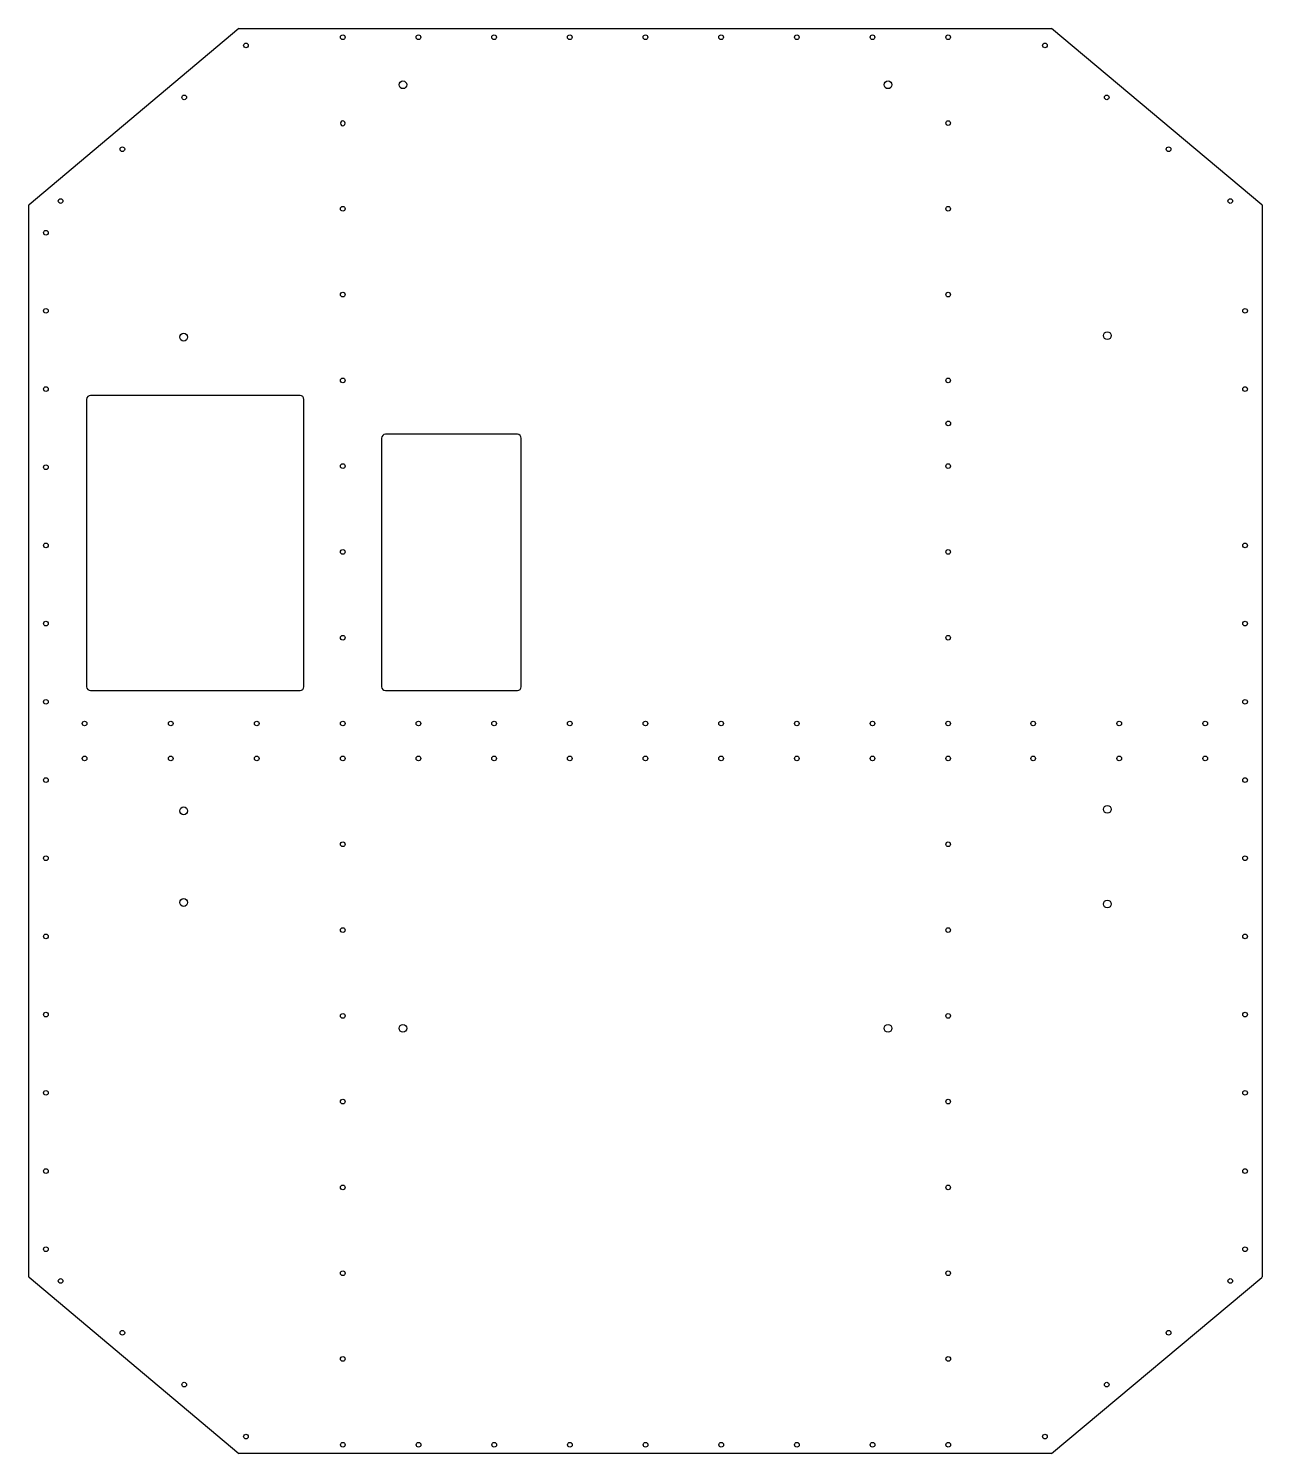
# Model space of a CAD drawing. Header units: millimetres. Extents: x -56 to 1534, y 841 to 2676.
import ezdxf

# ---------------------------------------------------------------- set-up
doc = ezdxf.new("R2010")
doc.units = ezdxf.units.MM

msp = doc.modelspace()

# ---------------------------------------------------------------- linework, layer by layer
at = {"color": 7, "linetype": 'Continuous', "lineweight": 25}
for p, q in [((215.1, 2676.1), (-55.4, 2449.1)), ((215.1, 2676.1), (1261.9, 2676.1)), ((1533.1, 2449.2), (1261.9, 2676.1)), ((-56.1, 2447.5), (-56.1, 1069.6)), ((1533.8, 1069.5), (1533.8, 2447.6)), ((293.8, 2203.5), (23.8, 2203.5)), ((18.8, 2198.5), (18.8, 1828.5)), ((298.8, 1828.5), (298.8, 2198.5)), ((398.8, 2148.5), (398.8, 1828.5)), ((573.8, 2153.5), (403.8, 2153.5)), ((578.8, 1828.5), (578.8, 2148.5)), ((23.8, 1823.5), (293.8, 1823.5)), ((403.8, 1823.5), (573.8, 1823.5)), ((-55.4, 1068), (215.1, 841.1)), ((1261.9, 841.1), (1533.1, 1067.9)), ((1261.9, 841.1), (215.1, 841.1))]:
    msp.add_line(p, q, dxfattribs=at)
for centre, radius in [((348.8, 2664.8), 3), ((446.3, 2664.8), 3), ((543.8, 2664.8), 3), ((641.3, 2664.8), 3), ((738.8, 2664.8), 3), ((836.3, 2664.8), 3), ((933.8, 2664.8), 3), ((1031.3, 2664.8), 3), ((1128.8, 2664.8), 3), ((224.1, 2654.3), 3), ((1253.5, 2654.3), 3), ((426.3, 2603.6), 4.99), ((1051.3, 2603.6), 4.99), ((144.5, 2587.4), 3), ((1333.1, 2587.4), 3), ((1128.8, 2554.3), 3), ((64.8, 2520.6), 3), ((1412.8, 2520.6), 3), ((-14.7, 2453.9), 3), ((348.8, 2443.9), 3), ((1128.8, 2443.9), 3), ((1492.3, 2453.9), 3), ((-33.7, 2413.1), 3), ((348.8, 2333.4), 3), ((1128.8, 2333.4), 3), ((-33.7, 2312.5), 3), ((1511.3, 2312.5), 3), ((143.9, 2278.6), 4.99), ((1333.8, 2280.6), 4.99), ((348.8, 2222.9), 3), ((1128.8, 2222.9), 3), ((-33.7, 2211.8), 3), ((1511.3, 2211.8), 3), ((1128.9, 2167.5), 3), ((-33.7, 2111.1), 3), ((348.8, 2112.5), 3), ((1128.8, 2112.5), 3), ((-33.7, 2010.4), 3), ((348.8, 2002), 3), ((1128.8, 2002), 3), ((1511.3, 2010.4), 3), ((-33.7, 1909.7), 3), ((1511.3, 1909.7), 3), ((348.8, 1891.5), 3), ((1128.8, 1891.5), 3), ((-33.7, 1809), 3), ((1511.3, 1809), 3), ((16.2, 1781.1), 3), ((127.1, 1781.1), 3), ((237.9, 1781.1), 3), ((348.8, 1781.1), 3), ((446.3, 1781.1), 3), ((543.8, 1781.1), 3), ((641.3, 1781.1), 3), ((738.8, 1781.1), 3), ((836.3, 1781.1), 3), ((933.8, 1781.1), 3), ((1031.3, 1781.1), 3), ((1128.8, 1781.1), 3), ((1238.3, 1781.1), 3), ((1349.2, 1781.1), 3), ((1460, 1781.1), 3), ((16.2, 1736.1), 3), ((127.1, 1736.1), 3), ((237.9, 1736.1), 3), ((348.8, 1736.1), 3), ((446.3, 1736.1), 3), ((543.8, 1736.1), 3), ((641.3, 1736.1), 3), ((738.8, 1736.1), 3), ((836.3, 1736.1), 3), ((933.8, 1736.1), 3), ((1031.3, 1736.1), 3), ((1128.8, 1736.1), 3), ((1238.3, 1736.1), 3), ((1349.2, 1736.1), 3), ((1460, 1736.1), 3), ((-33.7, 1708.3), 3), ((1511.3, 1708.3), 3), ((143.8, 1668.6), 4.99), ((1333.8, 1670.6), 4.99), ((348.8, 1625.6), 3), ((1128.8, 1625.6), 3), ((-33.7, 1607.6), 3), ((1511.3, 1607.6), 3), ((143.8, 1550.6), 4.99), ((1333.8, 1548.6), 4.99), ((-33.7, 1506.9), 3), ((348.8, 1515.1), 3), ((1128.8, 1515.1), 3), ((1511.3, 1506.9), 3), ((-33.7, 1406.2), 3), ((348.8, 1404.6), 3), ((1128.8, 1404.6), 3), ((1511.3, 1406.2), 3), ((426.3, 1388.6), 4.99), ((1051.3, 1388.6), 4.99), ((-33.7, 1305.5), 3), ((1511.3, 1305.5), 3), ((348.8, 1294.2), 3), ((1128.8, 1294.2), 3), ((-33.7, 1204.8), 3), ((1511.3, 1204.8), 3), ((348.8, 1183.7), 3), ((1128.8, 1183.7), 3), ((-33.7, 1104.1), 3), ((1511.3, 1104.1), 3), ((-14.7, 1063.2), 3), ((348.8, 1073.2), 3), ((1128.8, 1073.2), 3), ((1492.3, 1063.2), 3), ((64.8, 996.5), 3), ((1412.8, 996.5), 3), ((348.8, 962.8), 3), ((1128.9, 962.8), 3), ((144.5, 929.7), 3), ((1333.1, 929.7), 3), ((224.1, 862.8), 3), ((1253.5, 862.8), 3), ((348.9, 852.3), 3), ((446.4, 852.3), 3), ((543.9, 852.3), 3), ((641.4, 852.3), 3), ((738.9, 852.3), 3), ((836.4, 852.3), 3), ((933.9, 852.3), 3), ((1031.4, 852.3), 3), ((1128.9, 852.3), 3)]:
    msp.add_circle(centre, radius, dxfattribs=at)
for centre, radius, start, end in [((348.8, 2554.3), 3, 354.9286, 185.0714), ((348.8, 2553.8), 3, 174.9286, 5.0714), ((-54.1, 2447.5), 2, 130.0024, 180), ((1531.8, 2447.6), 2, 0, 50.0786), ((23.8, 2198.5), 5, 90, 180), ((293.8, 2198.5), 5, 0, 90), ((403.8, 2148.5), 5, 90, 180), ((573.8, 2148.5), 5, 0, 90), ((23.8, 1828.5), 5, 180, 270), ((293.8, 1828.5), 5, 270, 360), ((403.8, 1828.5), 5, 180, 270), ((573.8, 1828.5), 5, 270, 0), ((-54.1, 1069.6), 2, 180, 229.9976), ((1531.8, 1069.5), 2, 309.9194, 0)]:
    msp.add_arc(centre, radius, start, end, dxfattribs=at)

doc.saveas('drawing.dxf')
